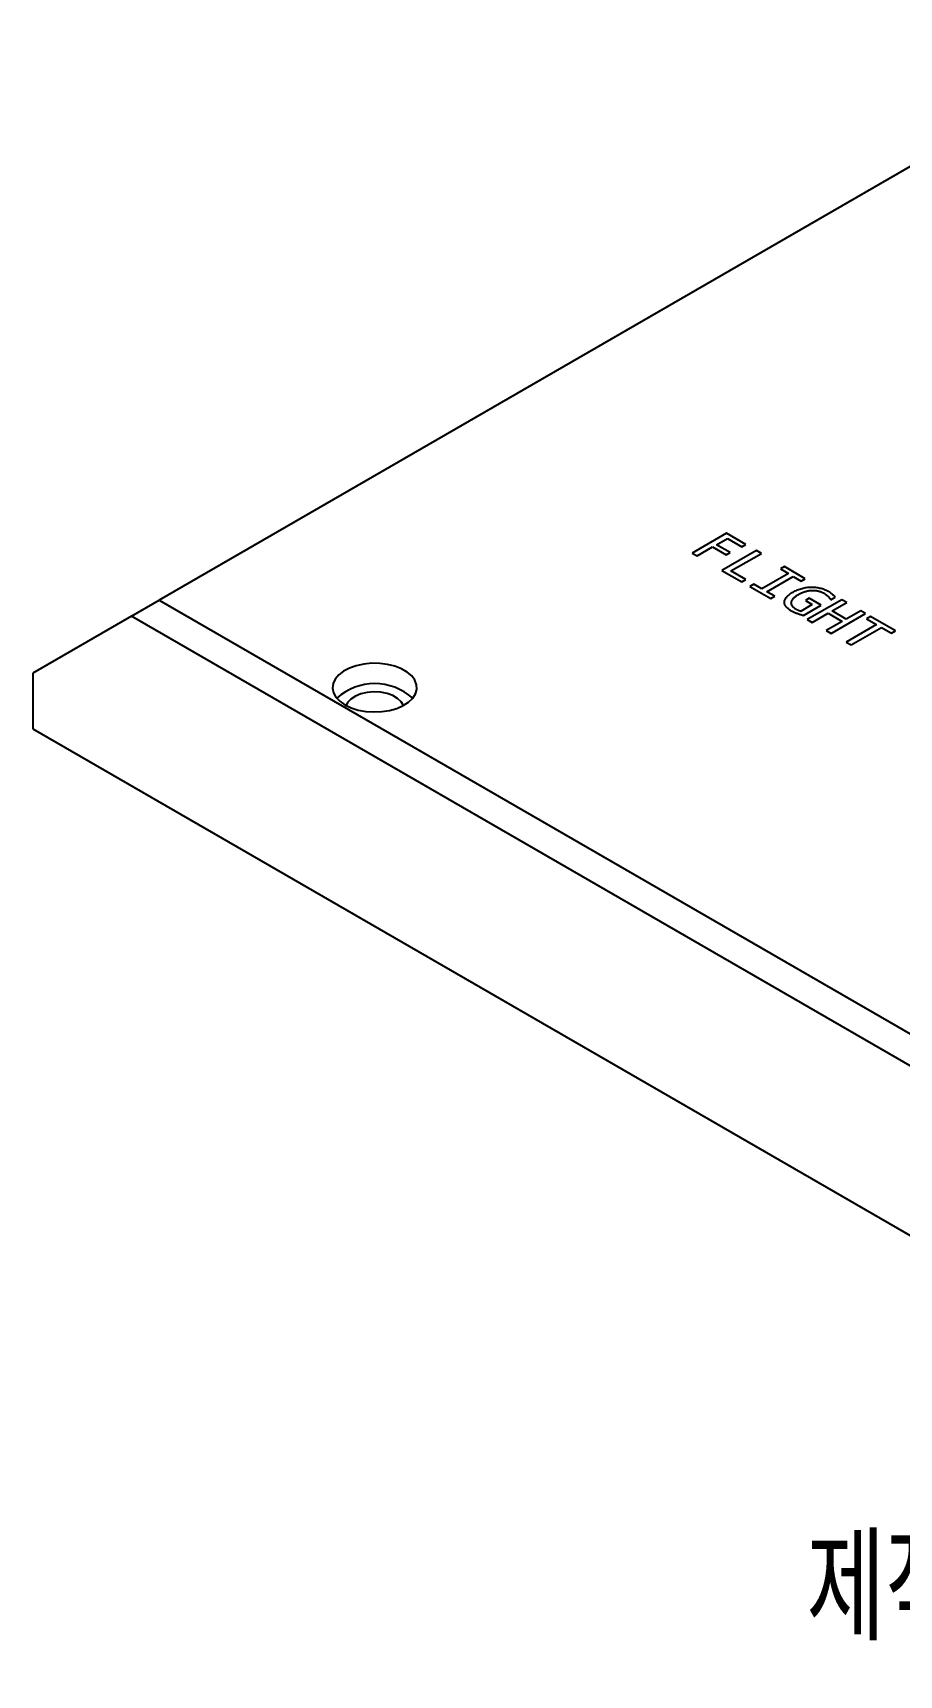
# Model space of a CAD drawing. Header units: millimetres. Extents: x 15 to 415, y 5 to 292.
# Drawn here: x 251.9 to 278.6, y 77.8 to 128.3 of the extents above; entities that cross this region are included whole.
import ezdxf

# ---------------------------------------------------------------- set-up
doc = ezdxf.new("R2010")
doc.units = ezdxf.units.MM
doc.styles.add('SLDTEXTSTYLE8', font='TXT', dxfattribs={"width": 0.75, "bigfont": 'bigfont'})

msp = doc.modelspace()

# ---------------------------------------------------------------- linework, layer by layer
at = {"color": 7, "linetype": 'Continuous', "lineweight": 25}
for p, q in [((286.078, 128.332), (255.814, 110.861)), ((273.298, 112.924), (272.237, 112.311)), ((273.897, 112.577), (273.298, 112.924)), ((272.237, 112.311), (272.391, 112.222)), ((272.391, 112.222), (272.867, 112.498)), ((272.867, 112.498), (273.289, 112.254)), ((272.99, 112.569), (273.328, 112.764)), ((273.412, 112.325), (272.99, 112.569)), ((274.22, 112.391), (273.159, 111.779)), ((273.289, 112.254), (273.412, 112.325)), ((273.328, 112.764), (273.774, 112.506)), ((273.436, 111.761), (274.374, 112.302)), ((273.774, 112.506), (273.897, 112.577)), ((274.374, 112.302), (274.22, 112.391)), ((273.159, 111.779), (273.774, 111.424)), ((275.081, 111.894), (274.958, 111.823)), ((274.958, 111.823), (275.204, 111.681)), ((275.726, 111.521), (275.081, 111.894)), ((273.897, 111.495), (273.436, 111.761)), ((273.774, 111.424), (273.897, 111.495)), ((274.143, 111.353), (274.02, 111.282)), ((274.02, 111.282), (274.666, 110.909)), ((274.389, 111.211), (274.143, 111.353)), ((275.204, 111.681), (274.389, 111.211)), ((274.543, 111.122), (275.357, 111.592)), ((275.357, 111.592), (275.603, 111.45)), ((275.603, 111.45), (275.726, 111.521)), ((254.965, 110.371), (255.814, 110.861)), ((255.814, 110.861), (284.805, 94.125)), ((274.789, 110.98), (274.543, 111.122)), ((274.666, 110.909), (274.789, 110.98)), ((275.851, 110.917), (275.728, 110.846)), ((275.728, 110.846), (275.942, 110.723)), ((276.848, 110.874), (275.788, 110.261)), ((276.218, 110.705), (275.851, 110.917)), ((276.51, 110.874), (276.649, 110.953)), ((276.556, 110.528), (277.002, 110.785)), ((277.002, 110.785), (276.848, 110.874)), ((254.965, 110.371), (251.925, 108.615)), ((284.805, 93.145), (254.965, 110.371)), ((275.942, 110.723), (275.595, 110.523)), ((275.668, 110.388), (276.218, 110.705)), ((275.788, 110.261), (275.942, 110.173)), ((275.942, 110.173), (276.433, 110.457)), ((276.433, 110.457), (276.864, 110.208)), ((276.526, 109.835), (277.586, 110.448)), ((276.987, 110.279), (276.556, 110.528)), ((277.433, 110.536), (276.987, 110.279)), ((277.586, 110.448), (277.433, 110.536)), ((277.74, 110.359), (277.617, 110.288)), ((277.617, 110.288), (277.924, 110.11)), ((278.509, 109.915), (277.74, 110.359)), ((276.864, 110.208), (276.372, 109.924)), ((276.372, 109.924), (276.526, 109.835)), ((277.924, 110.11), (276.987, 109.569)), ((277.141, 109.48), (278.078, 110.022)), ((278.078, 110.022), (278.386, 109.844)), ((278.386, 109.844), (278.509, 109.915)), ((276.987, 109.569), (277.141, 109.48)), ((251.925, 108.615), (251.925, 106.901)), ((251.925, 106.901), (287.846, 86.164))]:
    msp.add_line(p, q, dxfattribs=at)
at = {"color": 7, "linetype": 'Continuous', "lineweight": 25, "flags": 128}
for points in [[(261.541, 107.636), (261.732, 107.546), (261.949, 107.477), (262.184, 107.434), (262.429, 107.417), (262.676, 107.427), (262.915, 107.464), (263.137, 107.526), (263.335, 107.612), (263.501, 107.717), (263.63, 107.839), (263.716, 107.973), (263.757, 108.114), (263.751, 108.256), (263.699, 108.396), (263.601, 108.527), (263.463, 108.645), (263.288, 108.746), (263.083, 108.826), (262.856, 108.882), (262.615, 108.912), (262.368, 108.916), (262.124, 108.892), (261.892, 108.842), (261.681, 108.768), (261.498, 108.672), (261.35, 108.558), (261.242, 108.429), (261.178, 108.292), (261.161, 108.149), (261.19, 108.008), (261.265, 107.872), (261.384, 107.746), (261.541, 107.636)], [(263.343, 107.616), (263.342, 107.619), (263.276, 107.733), (263.166, 107.836), (263.019, 107.921), (262.841, 107.985), (262.642, 108.023), (262.434, 108.033), (262.227, 108.016), (262.033, 107.971), (261.862, 107.902), (261.723, 107.812), (261.624, 107.706), (261.578, 107.616)]]:
    msp.add_lwpolyline(points, dxfattribs=at)
at = {"color": 7, "linetype": 'Continuous', "lineweight": 25}
msp.add_arc((262.46, 106.544), 1.746, 47.9197, 132.0803, dxfattribs=at)
for points, knots in [([(275.301, 110.525), (275.283, 110.535), (275.249, 110.556), (275.204, 110.59), (275.165, 110.624), (275.134, 110.659), (275.11, 110.695), (275.093, 110.732), (275.084, 110.769), (275.083, 110.806), (275.089, 110.844), (275.103, 110.882), (275.125, 110.92), (275.154, 110.959), (275.192, 110.997), (275.238, 111.036), (275.292, 111.074), (275.332, 111.098), (275.353, 111.111)], [0, 0, 0, 0, 0.066475, 0.129869, 0.190917, 0.249936, 0.30756, 0.363411, 0.419253, 0.474963, 0.531335, 0.589293, 0.649492, 0.712311, 0.778561, 0.848197, 0.921777, 1, 1, 1, 1]), ([(275.518, 111.029), (275.502, 111.019), (275.471, 111.001), (275.429, 110.972), (275.392, 110.944), (275.36, 110.916), (275.334, 110.887), (275.313, 110.859), (275.297, 110.831), (275.288, 110.803), (275.285, 110.775), (275.287, 110.748), (275.297, 110.72), (275.311, 110.693), (275.334, 110.666), (275.362, 110.639), (275.397, 110.612), (275.425, 110.596), (275.439, 110.587)], [0, 0, 0, 0, 0.077697, 0.150962, 0.221242, 0.287556, 0.350886, 0.410876, 0.468434, 0.524381, 0.578873, 0.633076, 0.687847, 0.744019, 0.802456, 0.864127, 0.929602, 1, 1, 1, 1]), ([(275.353, 111.111), (275.375, 111.123), (275.417, 111.146), (275.485, 111.177), (275.554, 111.203), (275.624, 111.225), (275.694, 111.242), (275.765, 111.254), (275.836, 111.262), (275.906, 111.265), (275.976, 111.264), (276.045, 111.259), (276.113, 111.249), (276.18, 111.234), (276.246, 111.216), (276.31, 111.193), (276.371, 111.165), (276.409, 111.145), (276.428, 111.134)], [0, 0, 0, 0, 0.074225, 0.145225, 0.212689, 0.277943, 0.340683, 0.401421, 0.460109, 0.518096, 0.575513, 0.632668, 0.690415, 0.749159, 0.809436, 0.870947, 0.934445, 1, 1, 1, 1]), ([(276.306, 111.063), (276.291, 111.071), (276.263, 111.086), (276.217, 111.106), (276.17, 111.122), (276.121, 111.135), (276.072, 111.144), (276.022, 111.15), (275.971, 111.152), (275.92, 111.151), (275.869, 111.147), (275.818, 111.139), (275.766, 111.128), (275.715, 111.114), (275.663, 111.098), (275.614, 111.077), (275.564, 111.055), (275.534, 111.037), (275.518, 111.029)], [0, 0, 0, 0, 0.067098, 0.130976, 0.192216, 0.25177, 0.309685, 0.366513, 0.423519, 0.480372, 0.538032, 0.597274, 0.658431, 0.722042, 0.787912, 0.855973, 0.926461, 1, 1, 1, 1]), ([(276.51, 110.874), (276.499, 110.891), (276.476, 110.925), (276.439, 110.965), (276.405, 110.996), (276.375, 111.018), (276.342, 111.041), (276.318, 111.055), (276.306, 111.063)], [0, 0, 0, 0, 0.243243, 0.485031, 0.60722, 0.733334, 0.864709, 1, 1, 1, 1]), ([(276.428, 111.134), (276.451, 111.12), (276.497, 111.093), (276.547, 111.055), (276.583, 111.025), (276.608, 111.002), (276.63, 110.978), (276.642, 110.962), (276.649, 110.953)], [0, 0, 0, 0, 0.262934, 0.514365, 0.637318, 0.759, 0.879771, 1, 1, 1, 1]), ([(275.668, 110.388), (275.652, 110.391), (275.618, 110.399), (275.568, 110.413), (275.519, 110.428), (275.471, 110.445), (275.424, 110.464), (275.38, 110.483), (275.339, 110.503), (275.313, 110.518), (275.301, 110.525)], [0, 0, 0, 0, 0.1215534, 0.2468731, 0.3746714, 0.5031074, 0.6316151, 0.7582927, 0.8812578, 1, 1, 1, 1]), ([(275.439, 110.587), (275.444, 110.584), (275.456, 110.578), (275.474, 110.569), (275.494, 110.559), (275.514, 110.551), (275.535, 110.542), (275.556, 110.535), (275.576, 110.528), (275.589, 110.525), (275.595, 110.523)], [0, 0, 0, 0, 0.1181377, 0.2453408, 0.3782754, 0.5101309, 0.6425505, 0.7708235, 0.8918703, 1, 1, 1, 1])]:
    msp.add_open_spline(points, degree=3, knots=knots, dxfattribs=at)

# ---------------------------------------------------------------- texts
at = {"color": 7, "linetype": 'Continuous', "lineweight": 0, "insert": (275.765, 82.02), "char_height": 3.2, "attachment_point": 1, "style": 'SLDTEXTSTYLE8'}
msp.add_mtext('제작참고도 (1)', dxfattribs=at)

doc.saveas('drawing.dxf')
